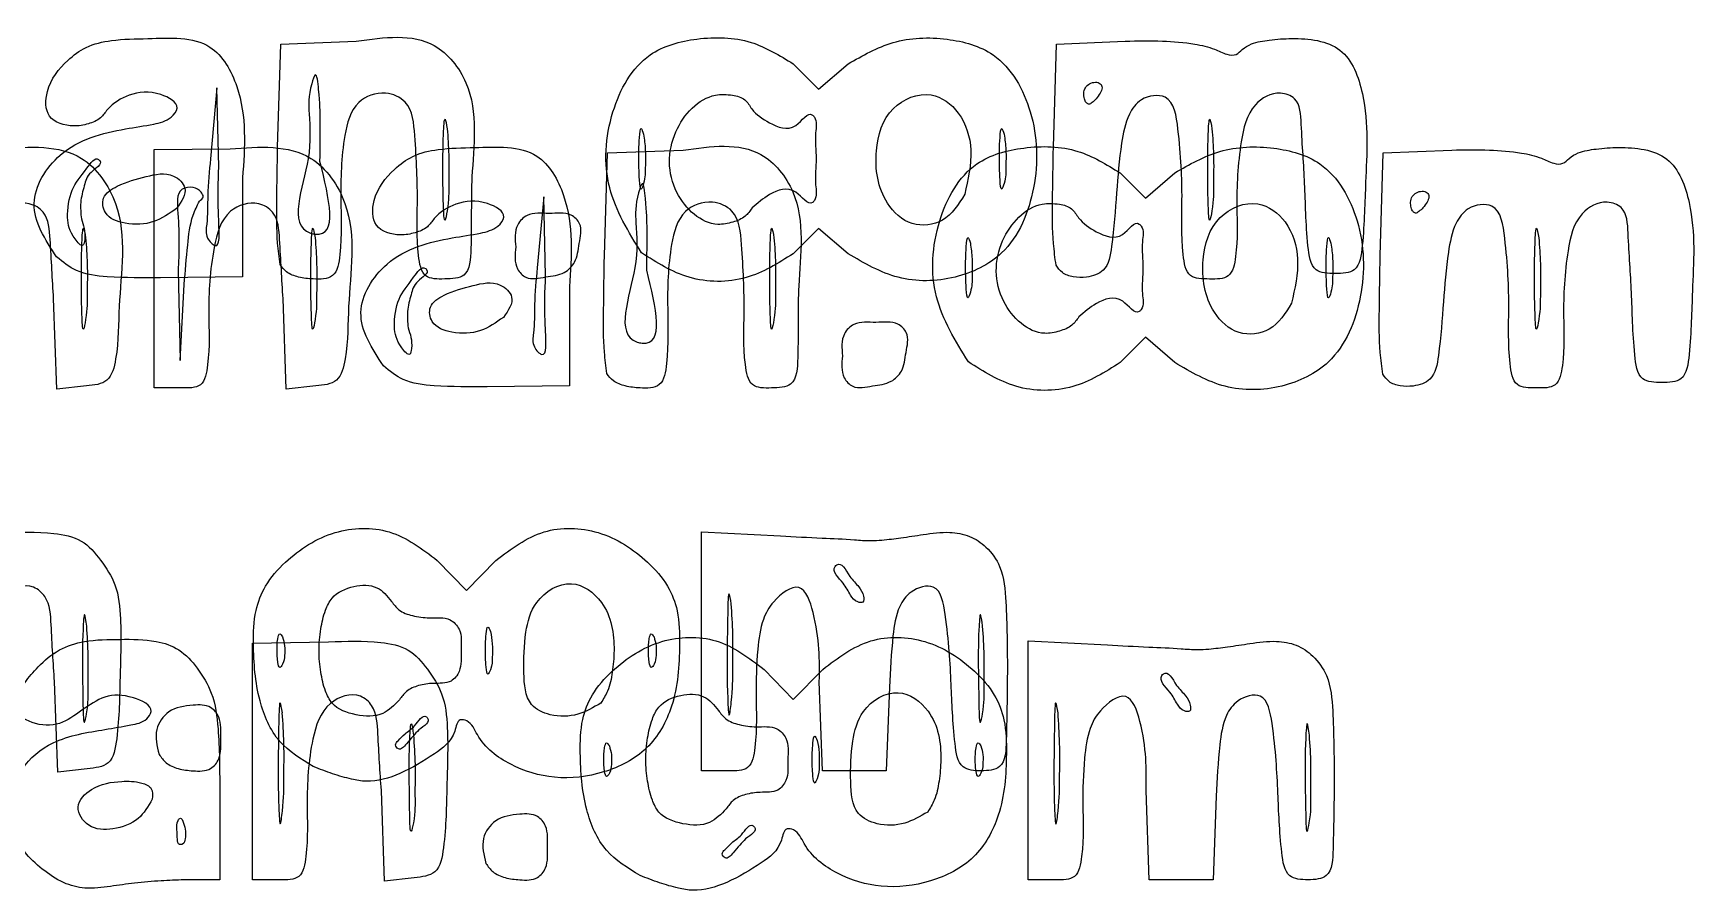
# Model space of a CAD drawing. Extents: x 0.12 to 3.45, y 0.56 to 2.39.
# Drawn here: x 2.884 to 3.392, y 1.132 to 1.394 of the extents above; entities that cross this region are included whole.
import ezdxf

# ---------------------------------------------------------------- set-up
doc = ezdxf.new("R2010")
doc.units = 0
doc.layers.get('0').update_dxf_attribs({"linetype": 'CONTINUOUS'})

msp = doc.modelspace()

# ---------------------------------------------------------------- linework, layer by layer
at = {"color": 7}
for p, q in [((2.958915, 1.358993), (2.959881, 1.39041)), ((2.959881, 1.39041), (2.982921, 1.391271)), ((3.195583, 1.358993), (3.196548, 1.39041)), ((3.196548, 1.39041), (3.217485, 1.391305)), ((3.11624, 1.384354), (3.123963, 1.376631)), ((3.123963, 1.376631), (3.132941, 1.384354)), ((2.940397, 1.377077), (2.938441, 1.35541)), ((2.940973, 1.35291), (2.940397, 1.377077)), ((3.209881, 1.37541), (3.209881, 1.37541)), ((3.010643, 1.364577), (3.010643, 1.364577)), ((3.243976, 1.364577), (3.243976, 1.364577)), ((3.070567, 1.36291), (3.070567, 1.36291)), ((3.180567, 1.36291), (3.180567, 1.36291)), ((2.921249, 1.358238), (2.94443, 1.358454)), ((2.921249, 1.321873), (2.921249, 1.358238)), ((2.971832, 1.354627), (2.971832, 1.354626)), ((3.058617, 1.325759), (3.059582, 1.357176)), ((3.059582, 1.357176), (3.082623, 1.358037)), ((3.295284, 1.325759), (3.29625, 1.357176)), ((3.29625, 1.357176), (3.317187, 1.358072)), ((2.940973, 1.35291), (2.940973, 1.35291)), ((2.948215, 1.349624), (2.948215, 1.319363)), ((3.215942, 1.35112), (3.223665, 1.343397)), ((3.223665, 1.343397), (3.232643, 1.35112)), ((3.168536, 1.344577), (3.168536, 1.344577)), ((2.928093, 1.340264), (2.928093, 1.340264)), ((2.935032, 1.342453), (2.935031, 1.342453)), ((3.040099, 1.343843), (3.038142, 1.322176)), ((3.040674, 1.319676), (3.040099, 1.343843)), ((3.103676, 1.34041), (3.103676, 1.34041)), ((3.309583, 1.342176), (3.309583, 1.342176)), ((2.899027, 1.337096), (2.899027, 1.337096)), ((3.123963, 1.334189), (3.11624, 1.326466)), ((3.132941, 1.326466), (3.123963, 1.334189)), ((2.900344, 1.331343), (2.900344, 1.331343)), ((2.970344, 1.331343), (2.970344, 1.331343)), ((3.110344, 1.331343), (3.110344, 1.331343)), ((3.170268, 1.329676), (3.170268, 1.329676)), ((3.280268, 1.329676), (3.280268, 1.329676)), ((3.343678, 1.331343), (3.343678, 1.331343)), ((2.891496, 1.325462), (2.891496, 1.325462)), ((3.031548, 1.328522), (3.031548, 1.328522)), ((3.069951, 1.326704), (3.069951, 1.326704)), ((2.92125, 1.321873), (2.921249, 1.321873)), ((2.92125, 1.285509), (2.92125, 1.321873)), ((2.948215, 1.319363), (2.923162, 1.319105)), ((2.928569, 1.321238), (2.929222, 1.293843)), ((2.959643, 1.32316), (2.959644, 1.32316)), ((3.040674, 1.319676), (3.040674, 1.319676)), ((3.071533, 1.321393), (3.071533, 1.321392)), ((3.1964, 1.322922), (3.1964, 1.322926)), ((2.929222, 1.293843), (2.930405, 1.317084)), ((3.047916, 1.31639), (3.047916, 1.286129)), ((2.891526, 1.285093), (2.890555, 1.312764)), ((2.961526, 1.285093), (2.960555, 1.312764)), ((3.268237, 1.311343), (3.268237, 1.311343)), ((2.998728, 1.303862), (2.998728, 1.303862)), ((3.027795, 1.30703), (3.027795, 1.30703)), ((3.203377, 1.307176), (3.203377, 1.307176)), ((3.223665, 1.300955), (3.215942, 1.293232)), ((3.232643, 1.293232), (3.223665, 1.300955)), ((3.131249, 1.295288), (3.131249, 1.295288)), ((3.169652, 1.29347), (3.169652, 1.29347)), ((2.991197, 1.292228), (2.991197, 1.292228)), ((3.059345, 1.289926), (3.059345, 1.289926)), ((3.296102, 1.289688), (3.296102, 1.289692)), ((2.900554, 1.286134), (2.891526, 1.285093)), ((2.929583, 1.285509), (2.92125, 1.285509)), ((2.970554, 1.286134), (2.961526, 1.285093)), ((3.047916, 1.286129), (3.022864, 1.285872)), ((3.088214, 1.205187), (3.088214, 1.241627)), ((3.088214, 1.241627), (3.112381, 1.240388)), ((3.007638, 1.232914), (3.016549, 1.223747)), ((3.016549, 1.223747), (3.025503, 1.232914)), ((3.13346, 1.227992), (3.13346, 1.227992)), ((3.097302, 1.21968), (3.097317, 1.21968)), ((2.90066, 1.212825), (2.900659, 1.212825)), ((3.174004, 1.212825), (3.173993, 1.212825)), ((2.951249, 1.207639), (2.974476, 1.208071)), ((2.951249, 1.171576), (2.951249, 1.207639)), ((2.960423, 1.209581), (2.960423, 1.209581)), ((3.023846, 1.211247), (3.023846, 1.211247)), ((3.073756, 1.209581), (3.073756, 1.209581)), ((3.187916, 1.171953), (3.187916, 1.208394)), ((3.187916, 1.208394), (3.212083, 1.207154)), ((3.088214, 1.168746), (3.088214, 1.205187)), ((3.088214, 1.205187), (3.088214, 1.205187)), ((3.10734, 1.19968), (3.11625, 1.190513)), ((3.11625, 1.190513), (3.125204, 1.19968)), ((2.891824, 1.168331), (2.890853, 1.196002)), ((3.125151, 1.168746), (3.124182, 1.195978)), ((3.145574, 1.194229), (3.144601, 1.168746)), ((3.233162, 1.194758), (3.233162, 1.194758)), ((2.996087, 1.190414), (2.996087, 1.190414)), ((3.057549, 1.189414), (3.057549, 1.189414)), ((2.960348, 1.186446), (2.960352, 1.186446)), ((3.197004, 1.186446), (3.197018, 1.186446)), ((3.000361, 1.179591), (3.000361, 1.179591)), ((3.001974, 1.181247), (3.001974, 1.181247)), ((3.123548, 1.178013), (3.123548, 1.178013)), ((3.273706, 1.179591), (3.273694, 1.179591)), ((2.922753, 1.173746), (2.922753, 1.173746)), ((3.060124, 1.176347), (3.060124, 1.176347)), ((3.173458, 1.176347), (3.173458, 1.176347)), ((3.187915, 1.135512), (3.187915, 1.171953)), ((3.187915, 1.171953), (3.187916, 1.171953)), ((2.900853, 1.169372), (2.891824, 1.168331)), ((2.95125, 1.171576), (2.951249, 1.171576)), ((2.95125, 1.135513), (2.95125, 1.171576)), ((2.969801, 1.170068), (2.969801, 1.170067)), ((3.096547, 1.168746), (3.088214, 1.168746)), ((3.134876, 1.168746), (3.125151, 1.168746)), ((3.144601, 1.168746), (3.134876, 1.168746)), ((2.94125, 1.163396), (2.94125, 1.135513)), ((2.991526, 1.135097), (2.990555, 1.162768)), ((3.224852, 1.135512), (3.223883, 1.162744)), ((2.920661, 1.160056), (2.920661, 1.160056)), ((3.095789, 1.15718), (3.095789, 1.15718)), ((3.245276, 1.160995), (3.244302, 1.135512)), ((2.930194, 1.152805), (2.930194, 1.152805)), ((3.15725, 1.15618), (3.15725, 1.15618)), ((3.101675, 1.148013), (3.101675, 1.148013)), ((2.887082, 1.13879), (2.887082, 1.138788)), ((3.022455, 1.140512), (3.022455, 1.140512)), ((3.069503, 1.136834), (3.069503, 1.136833)), ((2.94125, 1.135513), (2.930417, 1.135479)), ((2.959583, 1.135513), (2.95125, 1.135513)), ((3.000554, 1.136138), (2.991526, 1.135097)), ((3.196249, 1.135512), (3.187915, 1.135512)), ((3.234577, 1.135512), (3.224852, 1.135512)), ((3.244302, 1.135512), (3.234577, 1.135512))]:
    msp.add_line(p, q, dxfattribs=at)
for points, knots in [([(2.891496, 1.325462), (2.887996, 1.330782), (2.881165, 1.341163), (2.89258, 1.35991), (2.90835, 1.364017), (2.920149, 1.365691), (2.925885, 1.367081), (2.929744, 1.371948), (2.921648, 1.376383), (2.914112, 1.375626), (2.907719, 1.371854), (2.904953, 1.367406), (2.901002, 1.365917), (2.895708, 1.364908), (2.887873, 1.367271), (2.888112, 1.377803), (2.893516, 1.384652), (2.900581, 1.390005), (2.909297, 1.391944), (2.921692, 1.391977), (2.938676, 1.393167), (2.949915, 1.373154), (2.948889, 1.358954), (2.948215, 1.349624)], [0, 0, 0, 0, 0.017653, 0.034451, 0.055908, 0.064646, 0.070352, 0.073603, 0.080052, 0.089718, 0.097622, 0.100916, 0.105048, 0.109613, 0.117527, 0.125029, 0.136374, 0.143228, 0.151213, 0.162409, 0.181492, 0.196042, 0.223916, 0.223916, 0.223916, 0.223916]), ([(2.982921, 1.391271), (2.991452, 1.392479), (3.005337, 1.394445), (3.021047, 1.374935), (3.017497, 1.35134), (3.018239, 1.333816), (3.017519, 1.318979), (3.009933, 1.318714), (3.003012, 1.318664), (3.001125, 1.329694), (3.001853, 1.343208), (3.001114, 1.358579), (2.999969, 1.372599), (2.991186, 1.376531), (2.981827, 1.37312), (2.978312, 1.359457), (2.978053, 1.343704), (2.978541, 1.330295), (2.976923, 1.318691), (2.970066, 1.318613), (2.965508, 1.319135), (2.961689, 1.320477), (2.960259, 1.322353), (2.959643, 1.32316)], [0, 0, 0, 0, 0.023795, 0.038726, 0.067456, 0.089314, 0.097708, 0.103671, 0.109513, 0.116032, 0.13196, 0.152634, 0.163257, 0.169814, 0.178502, 0.189391, 0.208881, 0.225777, 0.232576, 0.238522, 0.243045, 0.247016, 0.250014, 0.250014, 0.250014, 0.250014]), ([(3.069951, 1.326704), (3.065988, 1.333115), (3.057876, 1.346241), (3.059302, 1.369221), (3.069612, 1.388007), (3.087287, 1.39276), (3.103117, 1.392407), (3.112063, 1.386917), (3.11624, 1.384354)], [0, 0, 0, 0, 0.022112, 0.045273, 0.065997, 0.081107, 0.097626, 0.112091, 0.112091, 0.112091, 0.112091]), ([(3.132941, 1.384354), (3.137398, 1.386897), (3.146703, 1.392207), (3.162628, 1.392734), (3.180182, 1.387956), (3.190616, 1.369057), (3.191229, 1.346912), (3.182959, 1.326377), (3.165421, 1.31804), (3.14791, 1.317694), (3.137894, 1.323563), (3.132941, 1.326466)], [0, 0, 0, 0, 0.015181, 0.031698, 0.04656, 0.067284, 0.090445, 0.112557, 0.128579, 0.145893, 0.162834, 0.162834, 0.162834, 0.162834]), ([(3.217485, 1.391305), (3.221295, 1.391362), (3.228392, 1.391468), (3.237527, 1.390769), (3.244217, 1.389284), (3.247989, 1.387199), (3.251403, 1.386795), (3.253361, 1.389086), (3.256653, 1.390919), (3.261942, 1.391758), (3.270899, 1.392404), (3.284844, 1.390879), (3.29224, 1.370973), (3.290724, 1.350404), (3.290487, 1.333736), (3.28889, 1.320626), (3.28155, 1.320312), (3.274242, 1.320612), (3.272586, 1.333535), (3.272478, 1.347515), (3.271314, 1.361965), (3.270932, 1.373722), (3.263468, 1.376401), (3.255118, 1.37172), (3.252035, 1.35783), (3.251212, 1.342015), (3.25202, 1.329118), (3.249957, 1.318598), (3.2432, 1.318786), (3.236234, 1.318681), (3.234487, 1.330248), (3.235102, 1.344503), (3.234393, 1.359497), (3.232114, 1.375754), (3.222196, 1.374381), (3.217805, 1.368137), (3.215905, 1.358165), (3.214806, 1.344481), (3.213959, 1.332018), (3.212217, 1.321117), (3.20613, 1.319111), (3.201833, 1.319222), (3.198262, 1.320302), (3.196979, 1.322107), (3.1964, 1.322922)], [0, 0, 0, 0, 0.011418, 0.021266, 0.027544, 0.031603, 0.034412, 0.036781, 0.040074, 0.045639, 0.052516, 0.067631, 0.082556, 0.109557, 0.128919, 0.136683, 0.142622, 0.148555, 0.156233, 0.175325, 0.193409, 0.201463, 0.206047, 0.214471, 0.226544, 0.24655, 0.261616, 0.267869, 0.273688, 0.27955, 0.286329, 0.303062, 0.324646, 0.335131, 0.342358, 0.348114, 0.357263, 0.372426, 0.38893, 0.396553, 0.402059, 0.406109, 0.409675, 0.412605, 0.412605, 0.412605, 0.412605]), ([(2.971832, 1.354626), (2.971893, 1.359043), (2.971999, 1.366819), (2.971797, 1.373284), (2.970763, 1.382891), (2.968239, 1.375297), (2.968502, 1.367937), (2.969703, 1.353593), (2.961505, 1.33428), (2.977662, 1.330841), (2.97465, 1.34313), (2.971832, 1.354627)], [0, 0, 0, 0, 0.012472, 0.021956, 0.026487, 0.029404, 0.038626, 0.05232, 0.074983, 0.076518, 0.098757, 0.098757, 0.098757, 0.098757]), ([(3.103676, 1.34041), (3.105329, 1.341848), (3.108962, 1.345009), (3.116655, 1.34777), (3.120874, 1.340611), (3.123658, 1.343748), (3.122578, 1.348679), (3.123611, 1.35541), (3.122579, 1.362141), (3.123658, 1.367071), (3.120866, 1.370219), (3.116605, 1.362942), (3.109023, 1.366087), (3.104022, 1.369432), (3.101654, 1.373895), (3.097278, 1.37502), (3.088629, 1.375304), (3.077767, 1.363547), (3.077766, 1.345358), (3.089448, 1.334315), (3.097672, 1.33592), (3.101555, 1.337433), (3.103025, 1.339497), (3.103676, 1.34041)], [0, 0, 0, 0, 0.006713, 0.014757, 0.020718, 0.021542, 0.026348, 0.034288, 0.042228, 0.047035, 0.047859, 0.053855, 0.061927, 0.068769, 0.072247, 0.07624, 0.081444, 0.097903, 0.116396, 0.132224, 0.13683, 0.140989, 0.14429, 0.14429, 0.14429, 0.14429]), ([(3.168536, 1.344577), (3.169574, 1.349049), (3.171522, 1.357442), (3.168055, 1.369433), (3.15793, 1.377099), (3.144646, 1.371539), (3.14038, 1.357038), (3.142495, 1.343159), (3.151815, 1.334279), (3.163041, 1.335682), (3.166636, 1.341501), (3.168536, 1.344577)], [0, 0, 0, 0, 0.013611, 0.025542, 0.035497, 0.047746, 0.061602, 0.077956, 0.087724, 0.096989, 0.107379, 0.107379, 0.107379, 0.107379]), ([(3.209881, 1.37541), (3.21017, 1.375953), (3.210674, 1.376899), (3.210001, 1.378548), (3.208286, 1.378872), (3.206599, 1.378437), (3.205214, 1.377177), (3.204759, 1.375423), (3.205021, 1.373849), (3.2054, 1.3726), (3.206427, 1.37185), (3.207609, 1.37267), (3.208754, 1.373759), (3.209484, 1.374828), (3.209881, 1.37541)], [0, 0, 0, 0, 0.001768, 0.003077, 0.004641, 0.006477, 0.008221, 0.009968, 0.011659, 0.012968, 0.013838, 0.014959, 0.016703, 0.01879, 0.01879, 0.01879, 0.01879]), ([(3.010643, 1.364577), (3.010402, 1.365932), (3.009791, 1.369367), (3.009312, 1.358924), (3.009342, 1.352055), (3.009339, 1.345291), (3.009758, 1.334713), (3.011192, 1.342207), (3.011057, 1.347511), (3.011275, 1.356342), (3.010846, 1.361937), (3.010643, 1.364577)], [0, 0, 0, 0, 0.002945, 0.00746, 0.018341, 0.029222, 0.033738, 0.036683, 0.044706, 0.053688, 0.061711, 0.061711, 0.061711, 0.061711]), ([(3.070567, 1.36291), (3.070301, 1.363735), (3.069645, 1.365771), (3.069088, 1.359613), (3.069137, 1.355398), (3.069115, 1.351239), (3.06961, 1.345009), (3.071133, 1.34938), (3.071042, 1.35269), (3.071261, 1.357976), (3.07079, 1.361326), (3.070567, 1.36291)], [0, 0, 0, 0, 0.00187, 0.004614, 0.011144, 0.017675, 0.020419, 0.022289, 0.027123, 0.032512, 0.037347, 0.037347, 0.037347, 0.037347]), ([(3.180567, 1.36291), (3.180301, 1.363735), (3.179645, 1.365771), (3.179088, 1.359613), (3.179137, 1.355398), (3.179115, 1.351239), (3.17961, 1.345009), (3.181133, 1.34938), (3.181042, 1.35269), (3.181261, 1.357976), (3.18079, 1.361326), (3.180567, 1.36291)], [0, 0, 0, 0, 0.00187, 0.004614, 0.011144, 0.017675, 0.020419, 0.022289, 0.027123, 0.032512, 0.037347, 0.037347, 0.037347, 0.037347]), ([(3.243976, 1.364577), (3.243735, 1.365932), (3.243124, 1.369367), (3.242646, 1.358924), (3.242676, 1.352055), (3.242672, 1.345291), (3.243091, 1.334713), (3.244525, 1.342207), (3.244391, 1.347511), (3.244608, 1.356342), (3.244179, 1.361937), (3.243976, 1.364577)], [0, 0, 0, 0, 0.002945, 0.00746, 0.018341, 0.029222, 0.033738, 0.036683, 0.044706, 0.053688, 0.061711, 0.061711, 0.061711, 0.061711]), ([(2.87443, 1.358454), (2.883355, 1.359105), (2.898494, 1.360208), (2.914136, 1.337697), (2.910073, 1.315047), (2.910517, 1.297864), (2.907871, 1.28684), (2.902933, 1.286364), (2.900554, 1.286134)], [0, 0, 0, 0, 0.024801, 0.04207, 0.073394, 0.089519, 0.096522, 0.10303, 0.10303, 0.10303, 0.10303]), ([(2.94443, 1.358454), (2.953355, 1.359105), (2.968494, 1.360208), (2.984136, 1.337697), (2.980073, 1.315047), (2.980517, 1.297864), (2.977871, 1.28684), (2.972933, 1.286364), (2.970554, 1.286134)], [0, 0, 0, 0, 0.024801, 0.04207, 0.073394, 0.089519, 0.096522, 0.10303, 0.10303, 0.10303, 0.10303]), ([(2.991197, 1.292228), (2.987697, 1.297548), (2.980867, 1.307929), (2.992281, 1.326676), (3.008051, 1.330783), (3.019851, 1.332458), (3.025587, 1.333847), (3.029445, 1.338714), (3.02135, 1.343149), (3.013813, 1.342392), (3.00742, 1.33862), (3.004655, 1.334172), (3.000703, 1.332683), (2.995409, 1.331674), (2.987574, 1.334037), (2.987813, 1.344569), (2.993217, 1.351418), (3.000282, 1.356771), (3.008998, 1.35871), (3.021394, 1.358744), (3.038377, 1.359933), (3.049616, 1.33992), (3.04859, 1.32572), (3.047916, 1.31639)], [0, 0, 0, 0, 0.017653, 0.034451, 0.055908, 0.064646, 0.070352, 0.073603, 0.080052, 0.089718, 0.097622, 0.100916, 0.105048, 0.109613, 0.117527, 0.125029, 0.136374, 0.143228, 0.151213, 0.162409, 0.181492, 0.196042, 0.223916, 0.223916, 0.223916, 0.223916]), ([(3.082623, 1.358037), (3.091154, 1.359245), (3.105038, 1.361212), (3.120748, 1.341701), (3.117199, 1.318106), (3.11794, 1.300582), (3.11722, 1.285745), (3.109634, 1.28548), (3.102713, 1.28543), (3.100826, 1.29646), (3.101554, 1.309974), (3.100816, 1.325345), (3.09967, 1.339365), (3.090887, 1.343297), (3.081528, 1.339886), (3.078014, 1.326223), (3.077754, 1.31047), (3.078243, 1.297061), (3.076624, 1.285457), (3.069767, 1.285379), (3.065209, 1.285901), (3.06139, 1.287243), (3.05996, 1.289119), (3.059345, 1.289926)], [0, 0, 0, 0, 0.023795, 0.038726, 0.067456, 0.089314, 0.097708, 0.103671, 0.109513, 0.116032, 0.13196, 0.152634, 0.163257, 0.169814, 0.178502, 0.189391, 0.208881, 0.225777, 0.232576, 0.238522, 0.243045, 0.247016, 0.250014, 0.250014, 0.250014, 0.250014]), ([(3.169652, 1.29347), (3.16569, 1.299881), (3.157577, 1.313007), (3.159004, 1.335987), (3.169313, 1.354773), (3.186989, 1.359527), (3.202818, 1.359173), (3.211765, 1.353683), (3.215942, 1.35112)], [0, 0, 0, 0, 0.022112, 0.045273, 0.065997, 0.081107, 0.097626, 0.112091, 0.112091, 0.112091, 0.112091]), ([(2.899027, 1.337096), (2.898866, 1.338764), (2.898538, 1.342166), (2.899887, 1.347079), (2.901018, 1.351308), (2.905753, 1.353831), (2.903259, 1.356245), (2.899553, 1.350586), (2.895649, 1.346476), (2.894396, 1.337556), (2.895528, 1.332576), (2.899586, 1.327936), (2.900496, 1.332795), (2.899671, 1.335211), (2.899027, 1.337096)], [0, 0, 0, 0, 0.005007, 0.010207, 0.014779, 0.019252, 0.01975, 0.024241, 0.032238, 0.040765, 0.047631, 0.050718, 0.052527, 0.058944, 0.058944, 0.058944, 0.058944]), ([(2.938441, 1.35541), (2.938071, 1.351659), (2.937417, 1.345022), (2.937644, 1.336959), (2.93667, 1.331557), (2.941508, 1.32675), (2.940501, 1.342138), (2.940778, 1.348466), (2.940973, 1.35291)], [0, 0, 0, 0, 0.011287, 0.019976, 0.024212, 0.027466, 0.034632, 0.051525, 0.051525, 0.051525, 0.051525]), ([(2.959644, 1.32316), (2.959371, 1.325334), (2.958563, 1.33177), (2.95865, 1.343757), (2.95882, 1.35352), (2.958915, 1.358993)], [0, 0, 0, 0, 0.00657, 0.019446, 0.035878, 0.035878, 0.035878, 0.035878]), ([(3.1964, 1.322926), (3.196111, 1.325139), (3.19526, 1.33164), (3.195324, 1.343708), (3.19549, 1.353509), (3.195583, 1.358993)], [0, 0, 0, 0, 0.006692, 0.019653, 0.036116, 0.036116, 0.036116, 0.036116]), ([(3.232643, 1.35112), (3.237099, 1.353663), (3.246405, 1.358973), (3.26233, 1.359501), (3.279883, 1.354722), (3.290317, 1.335823), (3.290931, 1.313678), (3.282661, 1.293143), (3.265122, 1.284806), (3.247611, 1.28446), (3.237596, 1.29033), (3.232643, 1.293232)], [0, 0, 0, 0, 0.015181, 0.031698, 0.04656, 0.067284, 0.090445, 0.112557, 0.128579, 0.145893, 0.162834, 0.162834, 0.162834, 0.162834]), ([(3.317187, 1.358072), (3.320997, 1.358128), (3.328093, 1.358234), (3.337229, 1.357535), (3.343918, 1.35605), (3.34769, 1.353965), (3.351105, 1.353561), (3.353062, 1.355852), (3.356354, 1.357685), (3.361643, 1.358525), (3.370601, 1.35917), (3.384545, 1.357645), (3.391942, 1.337739), (3.390426, 1.317171), (3.390189, 1.300502), (3.388592, 1.287392), (3.381252, 1.287079), (3.373943, 1.287378), (3.372287, 1.300301), (3.372179, 1.314281), (3.371015, 1.328731), (3.370633, 1.340488), (3.36317, 1.343167), (3.35482, 1.338486), (3.351737, 1.324596), (3.350913, 1.308781), (3.351722, 1.295884), (3.349659, 1.285364), (3.342901, 1.285552), (3.335936, 1.285447), (3.334189, 1.297015), (3.334804, 1.311269), (3.334095, 1.326263), (3.331816, 1.34252), (3.321898, 1.341147), (3.317507, 1.334903), (3.315607, 1.324932), (3.314508, 1.311247), (3.31366, 1.298784), (3.311919, 1.287883), (3.305832, 1.285877), (3.301535, 1.285988), (3.297964, 1.287068), (3.296681, 1.288873), (3.296102, 1.289688)], [0, 0, 0, 0, 0.011418, 0.021266, 0.027544, 0.031603, 0.034412, 0.036781, 0.040074, 0.045639, 0.052516, 0.067631, 0.082556, 0.109557, 0.128919, 0.136683, 0.142622, 0.148555, 0.156233, 0.175325, 0.193409, 0.201463, 0.206047, 0.214471, 0.226544, 0.24655, 0.261616, 0.267869, 0.273688, 0.27955, 0.286329, 0.303062, 0.324646, 0.335131, 0.342358, 0.348114, 0.357263, 0.372426, 0.38893, 0.396553, 0.402059, 0.406109, 0.409675, 0.412605, 0.412605, 0.412605, 0.412605]), ([(2.928093, 1.340264), (2.929602, 1.34238), (2.932241, 1.34608), (2.926281, 1.351747), (2.91828, 1.349913), (2.911267, 1.348007), (2.905016, 1.344206), (2.906014, 1.337592), (2.913093, 1.33512), (2.921144, 1.335428), (2.925836, 1.338693), (2.928093, 1.340264)], [0, 0, 0, 0, 0.006714, 0.011744, 0.020052, 0.0294, 0.034931, 0.039297, 0.04615, 0.054857, 0.062931, 0.062931, 0.062931, 0.062931]), ([(2.935031, 1.342453), (2.935577, 1.342877), (2.936602, 1.343673), (2.935372, 1.345773), (2.933109, 1.346957), (2.92777, 1.346308), (2.929106, 1.334198), (2.92879, 1.326584), (2.928569, 1.321238)], [0, 0, 0, 0, 0.001795, 0.003374, 0.006077, 0.009478, 0.016919, 0.034458, 0.034458, 0.034458, 0.034458]), ([(3.071533, 1.321392), (3.071594, 1.325809), (3.071701, 1.333585), (3.071498, 1.34005), (3.070464, 1.349657), (3.06794, 1.342063), (3.068203, 1.334703), (3.069404, 1.320359), (3.061206, 1.301046), (3.077363, 1.297607), (3.074351, 1.309896), (3.071533, 1.321393)], [0, 0, 0, 0, 0.012472, 0.021956, 0.026487, 0.029404, 0.038626, 0.05232, 0.074983, 0.076518, 0.098757, 0.098757, 0.098757, 0.098757]), ([(3.309583, 1.342176), (3.309872, 1.342719), (3.310375, 1.343665), (3.309703, 1.345314), (3.307988, 1.345638), (3.306301, 1.345203), (3.304916, 1.343943), (3.304461, 1.342189), (3.304722, 1.340616), (3.305101, 1.339366), (3.306129, 1.338616), (3.30731, 1.339437), (3.308455, 1.340525), (3.309185, 1.341594), (3.309583, 1.342176)], [0, 0, 0, 0, 0.001768, 0.003077, 0.004641, 0.006477, 0.008221, 0.009968, 0.011659, 0.012968, 0.013838, 0.014959, 0.016703, 0.01879, 0.01879, 0.01879, 0.01879]), ([(2.890555, 1.312764), (2.890219, 1.318613), (2.889725, 1.327227), (2.889039, 1.338741), (2.882028, 1.342948), (2.8723, 1.339854), (2.868467, 1.325432), (2.867581, 1.309482), (2.868358, 1.296288), (2.866412, 1.285408), (2.861784, 1.285477), (2.859583, 1.285509)], [0, 0, 0, 0, 0.018079, 0.026626, 0.031594, 0.04045, 0.052583, 0.072782, 0.088443, 0.094879, 0.100713, 0.100713, 0.100713, 0.100713]), ([(2.960555, 1.312764), (2.960219, 1.318613), (2.959725, 1.327227), (2.959039, 1.338741), (2.952028, 1.342948), (2.9423, 1.339854), (2.938467, 1.325432), (2.937581, 1.309482), (2.938358, 1.296288), (2.936412, 1.285408), (2.931784, 1.285477), (2.929583, 1.285509)], [0, 0, 0, 0, 0.018079, 0.026626, 0.031594, 0.04045, 0.052583, 0.072782, 0.088443, 0.094879, 0.100713, 0.100713, 0.100713, 0.100713]), ([(2.930405, 1.317084), (2.930743, 1.32107), (2.93134, 1.328121), (2.932279, 1.33687), (2.934341, 1.341053), (2.935032, 1.342453)], [0, 0, 0, 0, 0.012046, 0.02131, 0.025971, 0.025971, 0.025971, 0.025971]), ([(3.031548, 1.328522), (3.031341, 1.330883), (3.03101, 1.334668), (3.0356, 1.339342), (3.041757, 1.33834), (3.047707, 1.339412), (3.052173, 1.33512), (3.050755, 1.329577), (3.050325, 1.324128), (3.046162, 1.319967), (3.04072, 1.319536), (3.035153, 1.318118), (3.030932, 1.322581), (3.031306, 1.326188), (3.031548, 1.328522)], [0, 0, 0, 0, 0.006759, 0.010833, 0.017592, 0.024284, 0.027937, 0.033975, 0.039815, 0.044252, 0.050093, 0.056131, 0.059783, 0.066477, 0.066477, 0.066477, 0.066477]), ([(3.203377, 1.307176), (3.20503, 1.308614), (3.208664, 1.311775), (3.216357, 1.314536), (3.220576, 1.307377), (3.22336, 1.310514), (3.22228, 1.315445), (3.223312, 1.322176), (3.22228, 1.328908), (3.22336, 1.333837), (3.220568, 1.336985), (3.216306, 1.329708), (3.208724, 1.332853), (3.203724, 1.336198), (3.201356, 1.340661), (3.19698, 1.341787), (3.18833, 1.34207), (3.177468, 1.330313), (3.177467, 1.312124), (3.189149, 1.301081), (3.197373, 1.302686), (3.201256, 1.304199), (3.202726, 1.306263), (3.203377, 1.307176)], [0, 0, 0, 0, 0.006713, 0.014757, 0.020718, 0.021542, 0.026348, 0.034288, 0.042228, 0.047035, 0.047859, 0.053855, 0.061927, 0.068769, 0.072247, 0.07624, 0.081444, 0.097903, 0.116396, 0.132224, 0.13683, 0.140989, 0.14429, 0.14429, 0.14429, 0.14429]), ([(3.268237, 1.311343), (3.269275, 1.315815), (3.271223, 1.324208), (3.267757, 1.336199), (3.257631, 1.343865), (3.244347, 1.338305), (3.240081, 1.323804), (3.242197, 1.309925), (3.251517, 1.301045), (3.262742, 1.302448), (3.266337, 1.308267), (3.268237, 1.311343)], [0, 0, 0, 0, 0.013611, 0.025542, 0.035497, 0.047746, 0.061602, 0.077956, 0.087724, 0.096989, 0.107379, 0.107379, 0.107379, 0.107379]), ([(2.900344, 1.331343), (2.900103, 1.332698), (2.899492, 1.336133), (2.899014, 1.32569), (2.899044, 1.318821), (2.89904, 1.312057), (2.89946, 1.301479), (2.900893, 1.308973), (2.900759, 1.314277), (2.900976, 1.323109), (2.900547, 1.328703), (2.900344, 1.331343)], [0, 0, 0, 0, 0.002945, 0.00746, 0.018341, 0.029222, 0.033738, 0.036683, 0.044706, 0.053688, 0.061711, 0.061711, 0.061711, 0.061711]), ([(2.970344, 1.331343), (2.970103, 1.332698), (2.969492, 1.336133), (2.969014, 1.32569), (2.969044, 1.318821), (2.96904, 1.312057), (2.969459, 1.301479), (2.970893, 1.308973), (2.970759, 1.314277), (2.970976, 1.323109), (2.970547, 1.328703), (2.970344, 1.331343)], [0, 0, 0, 0, 0.002945, 0.00746, 0.018341, 0.029222, 0.033738, 0.036683, 0.044706, 0.053688, 0.061711, 0.061711, 0.061711, 0.061711]), ([(3.110344, 1.331343), (3.110103, 1.332698), (3.109492, 1.336133), (3.109014, 1.32569), (3.109044, 1.318821), (3.10904, 1.312057), (3.109459, 1.301479), (3.110893, 1.308973), (3.110759, 1.314277), (3.110976, 1.323109), (3.110547, 1.328703), (3.110344, 1.331343)], [0, 0, 0, 0, 0.002945, 0.00746, 0.018341, 0.029222, 0.033738, 0.036683, 0.044706, 0.053688, 0.061711, 0.061711, 0.061711, 0.061711]), ([(3.343678, 1.331343), (3.343437, 1.332698), (3.342826, 1.336133), (3.342347, 1.32569), (3.342377, 1.318821), (3.342373, 1.312057), (3.342793, 1.301479), (3.344227, 1.308973), (3.344092, 1.314277), (3.34431, 1.323109), (3.34388, 1.328703), (3.343678, 1.331343)], [0, 0, 0, 0, 0.002945, 0.00746, 0.018341, 0.029222, 0.033738, 0.036683, 0.044706, 0.053688, 0.061711, 0.061711, 0.061711, 0.061711]), ([(3.170268, 1.329676), (3.170003, 1.330501), (3.169347, 1.332537), (3.16879, 1.326379), (3.168839, 1.322164), (3.168817, 1.318005), (3.169312, 1.311775), (3.170834, 1.316146), (3.170744, 1.319457), (3.170962, 1.324742), (3.170491, 1.328092), (3.170268, 1.329676)], [0, 0, 0, 0, 0.00187, 0.004614, 0.011144, 0.017675, 0.020419, 0.022289, 0.027123, 0.032512, 0.037347, 0.037347, 0.037347, 0.037347]), ([(3.280268, 1.329676), (3.280003, 1.330501), (3.279347, 1.332537), (3.27879, 1.326379), (3.278839, 1.322164), (3.278817, 1.318005), (3.279312, 1.311775), (3.280834, 1.316146), (3.280744, 1.319457), (3.280962, 1.324742), (3.280491, 1.328092), (3.280268, 1.329676)], [0, 0, 0, 0, 0.00187, 0.004614, 0.011144, 0.017675, 0.020419, 0.022289, 0.027123, 0.032512, 0.037347, 0.037347, 0.037347, 0.037347]), ([(2.923162, 1.319105), (2.917801, 1.319089), (2.909265, 1.319062), (2.897879, 1.320281), (2.893422, 1.323898), (2.891496, 1.325462)], [0, 0, 0, 0, 0.016221, 0.025825, 0.033137, 0.033137, 0.033137, 0.033137]), ([(3.059345, 1.289926), (3.059072, 1.2921), (3.058264, 1.298536), (3.058352, 1.310523), (3.058521, 1.320286), (3.058617, 1.325759)], [0, 0, 0, 0, 0.00657, 0.019446, 0.035878, 0.035878, 0.035878, 0.035878]), ([(3.11624, 1.326466), (3.111624, 1.323565), (3.10204, 1.317543), (3.084171, 1.317665), (3.074587, 1.323757), (3.069951, 1.326704)], [0, 0, 0, 0, 0.016154, 0.033534, 0.049823, 0.049823, 0.049823, 0.049823]), ([(3.296102, 1.289692), (3.295812, 1.291906), (3.294961, 1.298406), (3.295026, 1.310474), (3.295191, 1.320275), (3.295284, 1.325759)], [0, 0, 0, 0, 0.006692, 0.019653, 0.036116, 0.036116, 0.036116, 0.036116]), ([(2.998728, 1.303862), (2.998567, 1.30553), (2.99824, 1.308932), (2.999589, 1.313845), (3.000719, 1.318074), (3.005455, 1.320597), (3.00296, 1.323011), (2.999254, 1.317352), (2.995351, 1.313242), (2.994097, 1.304322), (2.995229, 1.299343), (2.999288, 1.294702), (3.000198, 1.299561), (2.999372, 1.301977), (2.998728, 1.303862)], [0, 0, 0, 0, 0.005007, 0.010207, 0.014779, 0.019252, 0.01975, 0.024241, 0.032238, 0.040765, 0.047631, 0.050718, 0.052527, 0.058944, 0.058944, 0.058944, 0.058944]), ([(3.038142, 1.322176), (3.037773, 1.318426), (3.037119, 1.311788), (3.037345, 1.303725), (3.036372, 1.298323), (3.041209, 1.293517), (3.040203, 1.308904), (3.04048, 1.315233), (3.040674, 1.319676)], [0, 0, 0, 0, 0.011287, 0.019976, 0.024212, 0.027466, 0.034632, 0.051525, 0.051525, 0.051525, 0.051525]), ([(3.027795, 1.30703), (3.029303, 1.309146), (3.031942, 1.312846), (3.025982, 1.318513), (3.017982, 1.316679), (3.010969, 1.314773), (3.004718, 1.310972), (3.005716, 1.304358), (3.012795, 1.301886), (3.020845, 1.302194), (3.025537, 1.305459), (3.027795, 1.30703)], [0, 0, 0, 0, 0.006714, 0.011744, 0.020052, 0.0294, 0.034931, 0.039297, 0.04615, 0.054857, 0.062931, 0.062931, 0.062931, 0.062931]), ([(3.131249, 1.295288), (3.131043, 1.29765), (3.130711, 1.301434), (3.135301, 1.306108), (3.141459, 1.305106), (3.147409, 1.306178), (3.151874, 1.301886), (3.150456, 1.296343), (3.150026, 1.290894), (3.145864, 1.286733), (3.140422, 1.286302), (3.134855, 1.284884), (3.130633, 1.289347), (3.131007, 1.292954), (3.131249, 1.295288)], [0, 0, 0, 0, 0.006759, 0.010833, 0.017592, 0.024284, 0.027937, 0.033975, 0.039815, 0.044252, 0.050093, 0.056131, 0.059783, 0.066477, 0.066477, 0.066477, 0.066477]), ([(3.215942, 1.293232), (3.211325, 1.290331), (3.201741, 1.284309), (3.183872, 1.284431), (3.174289, 1.290523), (3.169652, 1.29347)], [0, 0, 0, 0, 0.016154, 0.033534, 0.049823, 0.049823, 0.049823, 0.049823]), ([(3.022864, 1.285872), (3.017502, 1.285855), (3.008966, 1.285828), (2.99758, 1.287047), (2.993124, 1.290665), (2.991197, 1.292228)], [0, 0, 0, 0, 0.016221, 0.025825, 0.033137, 0.033137, 0.033137, 0.033137]), ([(2.969801, 1.170067), (2.966076, 1.172319), (2.958327, 1.177004), (2.952358, 1.191278), (2.951376, 1.205011), (2.951648, 1.217015), (2.955049, 1.22579), (2.962937, 1.234619), (2.975463, 1.24278), (2.993853, 1.243374), (3.002989, 1.236441), (3.007638, 1.232914)], [0, 0, 0, 0, 0.012773, 0.026565, 0.044044, 0.054201, 0.06224, 0.071661, 0.089324, 0.105807, 0.122883, 0.122883, 0.122883, 0.122883]), ([(3.025503, 1.232914), (3.030156, 1.236439), (3.039291, 1.243358), (3.057665, 1.242777), (3.07017, 1.234598), (3.078091, 1.225764), (3.081478, 1.216856), (3.081703, 1.204319), (3.080735, 1.189492), (3.072483, 1.174547), (3.058562, 1.16752), (3.043679, 1.165751), (3.029781, 1.169893), (3.02071, 1.17684), (3.018035, 1.183782), (3.013709, 1.184769), (3.012848, 1.178206), (3.006045, 1.173283), (2.996952, 1.167788), (2.987922, 1.164941), (2.980946, 1.166254), (2.975572, 1.167766), (2.971756, 1.169288), (2.969801, 1.170068)], [0, 0, 0, 0, 0.017085, 0.033537, 0.051173, 0.060635, 0.068728, 0.079112, 0.098004, 0.11284, 0.127844, 0.142904, 0.15685, 0.170453, 0.175754, 0.177718, 0.181518, 0.190818, 0.2029, 0.213527, 0.21798, 0.223981, 0.230289, 0.230289, 0.230289, 0.230289]), ([(2.874775, 1.241304), (2.880031, 1.241501), (2.88815, 1.241804), (2.899416, 1.239714), (2.905143, 1.232945), (2.91018, 1.22519), (2.911407, 1.212632), (2.910708, 1.196752), (2.910649, 1.182903), (2.908541, 1.170195), (2.903268, 1.16963), (2.900853, 1.169372)], [0, 0, 0, 0, 0.015896, 0.024558, 0.032843, 0.041482, 0.052007, 0.069822, 0.088634, 0.096425, 0.103011, 0.103011, 0.103011, 0.103011]), ([(3.112381, 1.240388), (3.116591, 1.240157), (3.124094, 1.239747), (3.133262, 1.239398), (3.139354, 1.238843), (3.144084, 1.239161), (3.149411, 1.239813), (3.15626, 1.240877), (3.163287, 1.241861), (3.170126, 1.240677), (3.175595, 1.236955), (3.180451, 1.230153), (3.18141, 1.217033), (3.181652, 1.199073), (3.181379, 1.183835), (3.180992, 1.169261), (3.173571, 1.168553), (3.16659, 1.16916), (3.164921, 1.181357), (3.164384, 1.196309), (3.16364, 1.210929), (3.160908, 1.226671), (3.151911, 1.224018), (3.147714, 1.218028), (3.146238, 1.207666), (3.145831, 1.199419), (3.145574, 1.194229)], [0, 0, 0, 0, 0.012646, 0.02254, 0.027537, 0.030955, 0.036735, 0.043636, 0.051769, 0.057917, 0.063942, 0.071185, 0.082138, 0.102483, 0.124178, 0.132632, 0.138333, 0.14399, 0.151497, 0.169623, 0.190933, 0.200084, 0.206988, 0.2126, 0.221842, 0.237533, 0.237533, 0.237533, 0.237533]), ([(3.13346, 1.227992), (3.132183, 1.230243), (3.130721, 1.232821), (3.127645, 1.229755), (3.131747, 1.22621), (3.13336, 1.222688), (3.135147, 1.220224), (3.137894, 1.219821), (3.137713, 1.222731), (3.1361, 1.225101), (3.134421, 1.22694), (3.13346, 1.227992)], [0, 0, 0, 0, 0.005314, 0.006087, 0.011706, 0.016009, 0.019002, 0.020573, 0.022396, 0.025539, 0.029745, 0.029745, 0.029745, 0.029745]), ([(2.890853, 1.196002), (2.890481, 1.201639), (2.889919, 1.210173), (2.889483, 1.220996), (2.883287, 1.226411), (2.873083, 1.223018), (2.868781, 1.209029), (2.867886, 1.192878), (2.86864, 1.179732), (2.866751, 1.168658), (2.862085, 1.168718), (2.859882, 1.168747)], [0, 0, 0, 0, 0.017254, 0.026119, 0.030574, 0.039929, 0.052061, 0.071958, 0.087911, 0.094438, 0.10028, 0.10028, 0.10028, 0.10028]), ([(2.996087, 1.190414), (2.996732, 1.191324), (2.998187, 1.193376), (3.002073, 1.194947), (3.006633, 1.195632), (3.011661, 1.19513), (3.015258, 1.199743), (3.014611, 1.20543), (3.015378, 1.211343), (3.011073, 1.215903), (3.005499, 1.215147), (3.000318, 1.21585), (2.995943, 1.217324), (2.993188, 1.22116), (2.989361, 1.225606), (2.981886, 1.225411), (2.975798, 1.222702), (2.973133, 1.217241), (2.971931, 1.211806), (2.971347, 1.205415), (2.97193, 1.199018), (2.973136, 1.193596), (2.975878, 1.187914), (2.982775, 1.185412), (2.990958, 1.185077), (2.994502, 1.188765), (2.996087, 1.190414)], [0, 0, 0, 0, 0.003294, 0.007426, 0.01199, 0.017404, 0.021239, 0.027627, 0.034163, 0.038133, 0.044439, 0.049679, 0.054149, 0.057567, 0.063687, 0.070678, 0.078225, 0.082402, 0.088327, 0.094943, 0.101558, 0.107483, 0.11166, 0.119788, 0.12793, 0.134516, 0.134516, 0.134516, 0.134516]), ([(3.057549, 1.189414), (3.058285, 1.190606), (3.060064, 1.193489), (3.061141, 1.199063), (3.061974, 1.208199), (3.060231, 1.219643), (3.048343, 1.228344), (3.037046, 1.221425), (3.034119, 1.210068), (3.033909, 1.199834), (3.034457, 1.18894), (3.042705, 1.18509), (3.050541, 1.185325), (3.055273, 1.188086), (3.057549, 1.189414)], [0, 0, 0, 0, 0.004177, 0.010102, 0.016718, 0.03193, 0.042667, 0.054693, 0.064349, 0.076743, 0.086709, 0.093202, 0.101622, 0.109421, 0.109421, 0.109421, 0.109421]), ([(3.097317, 1.21968), (3.097082, 1.221036), (3.096404, 1.224953), (3.096107, 1.211919), (3.096071, 1.203898), (3.096005, 1.195636), (3.096556, 1.183341), (3.097808, 1.193019), (3.09775, 1.199376), (3.097932, 1.210031), (3.097501, 1.216628), (3.097302, 1.21968)], [0, 0, 0, 0, 0.003042, 0.008784, 0.021968, 0.034897, 0.039971, 0.043938, 0.053902, 0.064679, 0.07396, 0.07396, 0.07396, 0.07396]), ([(3.124182, 1.195978), (3.124273, 1.20246), (3.124402, 1.211612), (3.118946, 1.227662), (3.110082, 1.221047), (3.106404, 1.214234), (3.105054, 1.204211), (3.104693, 1.190998), (3.105302, 1.179736), (3.103418, 1.168657), (3.098751, 1.168717), (3.096547, 1.168746)], [0, 0, 0, 0, 0.021161, 0.029876, 0.03868, 0.044918, 0.054183, 0.068181, 0.084134, 0.090661, 0.096503, 0.096503, 0.096503, 0.096503]), ([(2.900659, 1.212825), (2.900426, 1.214546), (2.8999, 1.218419), (2.899277, 1.207709), (2.899358, 1.200216), (2.89944, 1.193187), (2.899655, 1.181457), (2.90127, 1.188825), (2.901017, 1.194449), (2.901282, 1.203808), (2.900862, 1.209894), (2.90066, 1.212825)], [0, 0, 0, 0, 0.003585, 0.008068, 0.019549, 0.031281, 0.036423, 0.039101, 0.047321, 0.056901, 0.065794, 0.065794, 0.065794, 0.065794]), ([(3.023846, 1.211247), (3.023567, 1.211899), (3.022895, 1.213464), (3.022277, 1.208762), (3.022344, 1.205406), (3.022304, 1.202088), (3.022859, 1.197336), (3.0244, 1.200637), (3.024366, 1.203312), (3.024574, 1.207417), (3.02408, 1.210015), (3.023846, 1.211247)], [0, 0, 0, 0, 0.001544, 0.00371, 0.008791, 0.013873, 0.016039, 0.017583, 0.021362, 0.025554, 0.029333, 0.029333, 0.029333, 0.029333]), ([(3.173993, 1.212825), (3.173759, 1.214546), (3.173233, 1.218419), (3.17261, 1.207709), (3.172689, 1.200216), (3.17278, 1.193188), (3.172991, 1.181457), (3.174601, 1.188826), (3.174351, 1.194448), (3.174616, 1.203808), (3.174203, 1.209894), (3.174004, 1.212825)], [0, 0, 0, 0, 0.003585, 0.008068, 0.019549, 0.031281, 0.036423, 0.0391, 0.04732, 0.0569, 0.065793, 0.065793, 0.065793, 0.065793]), ([(2.887082, 1.138788), (2.885168, 1.140424), (2.881593, 1.143478), (2.878342, 1.149955), (2.877478, 1.158711), (2.879648, 1.169864), (2.891196, 1.179056), (2.903567, 1.180849), (2.913131, 1.182554), (2.918514, 1.183519), (2.92166, 1.188284), (2.913693, 1.192005), (2.906286, 1.192083), (2.899181, 1.187293), (2.892502, 1.182298), (2.884588, 1.18256), (2.878, 1.186492), (2.879291, 1.191902), (2.8819, 1.195979), (2.886187, 1.201034), (2.892005, 1.206044), (2.900888, 1.208791), (2.910893, 1.208838), (2.92068, 1.208929), (2.929289, 1.2061), (2.934729, 1.199956), (2.939612, 1.191986), (2.941203, 1.179153), (2.941232, 1.169436), (2.94125, 1.163396)], [0, 0, 0, 0, 0.007497, 0.013993, 0.021106, 0.033731, 0.046132, 0.062502, 0.07048, 0.075729, 0.078252, 0.085091, 0.093802, 0.10183, 0.10976, 0.11813, 0.124974, 0.128216, 0.133378, 0.139669, 0.14801, 0.156015, 0.166923, 0.177933, 0.185321, 0.193193, 0.201947, 0.213024, 0.231211, 0.231211, 0.231211, 0.231211]), ([(2.960423, 1.209581), (2.960117, 1.210063), (2.959425, 1.211156), (2.958679, 1.207944), (2.958777, 1.20541), (2.958703, 1.202894), (2.95939, 1.199659), (2.960926, 1.201857), (2.961037, 1.203923), (2.961212, 1.206864), (2.960678, 1.208702), (2.960423, 1.209581)], [0, 0, 0, 0, 0.001278, 0.002892, 0.006526, 0.01016, 0.011774, 0.013052, 0.015792, 0.018785, 0.021525, 0.021525, 0.021525, 0.021525]), ([(2.974476, 1.208071), (2.979732, 1.208267), (2.987852, 1.20857), (2.999117, 1.20648), (3.004844, 1.199711), (3.009881, 1.191956), (3.011109, 1.179398), (3.010409, 1.163518), (3.01035, 1.149669), (3.008242, 1.136961), (3.00297, 1.136396), (3.000554, 1.136138)], [0, 0, 0, 0, 0.015896, 0.024558, 0.032843, 0.041482, 0.052007, 0.069822, 0.088634, 0.096425, 0.103011, 0.103011, 0.103011, 0.103011]), ([(3.069503, 1.136833), (3.065777, 1.139085), (3.058029, 1.14377), (3.05206, 1.158044), (3.051077, 1.171777), (3.051349, 1.183781), (3.054751, 1.192556), (3.062639, 1.201385), (3.075165, 1.209546), (3.093554, 1.21014), (3.102691, 1.203207), (3.10734, 1.19968)], [0, 0, 0, 0, 0.012773, 0.026565, 0.044044, 0.054201, 0.06224, 0.071661, 0.089324, 0.105807, 0.122883, 0.122883, 0.122883, 0.122883]), ([(3.125204, 1.19968), (3.129858, 1.203205), (3.138993, 1.210124), (3.157366, 1.209543), (3.169871, 1.201364), (3.177793, 1.19253), (3.181179, 1.183622), (3.181404, 1.171085), (3.180437, 1.156258), (3.172184, 1.141313), (3.158264, 1.134286), (3.143381, 1.132517), (3.129482, 1.13666), (3.120412, 1.143606), (3.117736, 1.150548), (3.113411, 1.151535), (3.112549, 1.144972), (3.105746, 1.140049), (3.096654, 1.134554), (3.087623, 1.131707), (3.080648, 1.13302), (3.075273, 1.134532), (3.071458, 1.136054), (3.069503, 1.136834)], [0, 0, 0, 0, 0.017085, 0.033537, 0.051173, 0.060635, 0.068728, 0.079112, 0.098004, 0.11284, 0.127844, 0.142904, 0.15685, 0.170453, 0.175754, 0.177718, 0.181518, 0.190818, 0.2029, 0.213527, 0.21798, 0.223981, 0.230289, 0.230289, 0.230289, 0.230289]), ([(3.073756, 1.209581), (3.073451, 1.210063), (3.072758, 1.211156), (3.072012, 1.207944), (3.07211, 1.20541), (3.072037, 1.202894), (3.072723, 1.199659), (3.07426, 1.201857), (3.07437, 1.203923), (3.074545, 1.206864), (3.074011, 1.208702), (3.073756, 1.209581)], [0, 0, 0, 0, 0.001278, 0.002892, 0.006526, 0.01016, 0.011774, 0.013052, 0.015792, 0.018785, 0.021525, 0.021525, 0.021525, 0.021525]), ([(3.212083, 1.207154), (3.216292, 1.206923), (3.223795, 1.206513), (3.232963, 1.206165), (3.239055, 1.205609), (3.243785, 1.205927), (3.249113, 1.206579), (3.255961, 1.207643), (3.262988, 1.208627), (3.269827, 1.207443), (3.275297, 1.203721), (3.280152, 1.196919), (3.281112, 1.183799), (3.281354, 1.165839), (3.28108, 1.150601), (3.280694, 1.136027), (3.273272, 1.13532), (3.266292, 1.135927), (3.264622, 1.148123), (3.264086, 1.163075), (3.263342, 1.177695), (3.26061, 1.193437), (3.251612, 1.190785), (3.247415, 1.184794), (3.245939, 1.174432), (3.245532, 1.166185), (3.245276, 1.160995)], [0, 0, 0, 0, 0.012646, 0.02254, 0.027537, 0.030955, 0.036735, 0.043636, 0.051769, 0.057917, 0.063942, 0.071185, 0.082138, 0.102483, 0.124178, 0.132632, 0.138333, 0.14399, 0.151497, 0.169623, 0.190933, 0.200084, 0.206988, 0.2126, 0.221842, 0.237533, 0.237533, 0.237533, 0.237533]), ([(3.233162, 1.194758), (3.231885, 1.197009), (3.230422, 1.199587), (3.227347, 1.196521), (3.231448, 1.192976), (3.233061, 1.189454), (3.234849, 1.18699), (3.237595, 1.186587), (3.237415, 1.189498), (3.235802, 1.191867), (3.234123, 1.193706), (3.233162, 1.194758)], [0, 0, 0, 0, 0.005314, 0.006087, 0.011706, 0.016009, 0.019002, 0.020573, 0.022396, 0.025539, 0.029745, 0.029745, 0.029745, 0.029745]), ([(2.990555, 1.162768), (2.990183, 1.168406), (2.98962, 1.176939), (2.989185, 1.187762), (2.982988, 1.193177), (2.972784, 1.189784), (2.968482, 1.175795), (2.967587, 1.159644), (2.968342, 1.146498), (2.966453, 1.135424), (2.961787, 1.135484), (2.959583, 1.135513)], [0, 0, 0, 0, 0.017254, 0.026119, 0.030574, 0.039929, 0.052061, 0.071958, 0.087911, 0.094438, 0.10028, 0.10028, 0.10028, 0.10028]), ([(3.095789, 1.15718), (3.096434, 1.15809), (3.097888, 1.160142), (3.101775, 1.161713), (3.106334, 1.162399), (3.111362, 1.161896), (3.114959, 1.166509), (3.114312, 1.172196), (3.11508, 1.178109), (3.110775, 1.182669), (3.1052, 1.181913), (3.100019, 1.182616), (3.095645, 1.18409), (3.092889, 1.187926), (3.089063, 1.192372), (3.081587, 1.192177), (3.075499, 1.189468), (3.072835, 1.184007), (3.071633, 1.178572), (3.071048, 1.172181), (3.071632, 1.165785), (3.072837, 1.160362), (3.075579, 1.15468), (3.082476, 1.152179), (3.090659, 1.151843), (3.094204, 1.155531), (3.095789, 1.15718)], [0, 0, 0, 0, 0.003294, 0.007426, 0.01199, 0.017404, 0.021239, 0.027627, 0.034163, 0.038133, 0.044439, 0.049679, 0.054149, 0.057567, 0.063687, 0.070678, 0.078225, 0.082402, 0.088327, 0.094943, 0.101558, 0.107483, 0.11166, 0.119788, 0.12793, 0.134516, 0.134516, 0.134516, 0.134516]), ([(3.15725, 1.15618), (3.157986, 1.157372), (3.159766, 1.160255), (3.160843, 1.165829), (3.161675, 1.174965), (3.159933, 1.186409), (3.148044, 1.195111), (3.136747, 1.188191), (3.13382, 1.176835), (3.13361, 1.1666), (3.134159, 1.155706), (3.142406, 1.151856), (3.150242, 1.152091), (3.154974, 1.154852), (3.15725, 1.15618)], [0, 0, 0, 0, 0.004177, 0.010102, 0.016718, 0.03193, 0.042667, 0.054693, 0.064349, 0.076743, 0.086709, 0.093202, 0.101622, 0.109421, 0.109421, 0.109421, 0.109421]), ([(3.223883, 1.162744), (3.223975, 1.169226), (3.224103, 1.178378), (3.218647, 1.194428), (3.209784, 1.187814), (3.206106, 1.181), (3.204755, 1.170978), (3.204395, 1.157765), (3.205004, 1.146502), (3.203119, 1.135423), (3.198453, 1.135484), (3.196249, 1.135512)], [0, 0, 0, 0, 0.021161, 0.029876, 0.03868, 0.044918, 0.054183, 0.068181, 0.084134, 0.090661, 0.096503, 0.096503, 0.096503, 0.096503]), ([(2.922753, 1.173746), (2.922099, 1.176311), (2.920885, 1.181074), (2.925618, 1.187831), (2.932273, 1.188821), (2.938314, 1.188968), (2.941924, 1.184446), (2.941314, 1.178746), (2.941919, 1.173048), (2.938328, 1.168522), (2.933299, 1.168657), (2.928739, 1.169184), (2.924853, 1.170789), (2.923398, 1.172837), (2.922753, 1.173746)], [0, 0, 0, 0, 0.007619, 0.01415, 0.021791, 0.027205, 0.03104, 0.037428, 0.043817, 0.047652, 0.053065, 0.05763, 0.061761, 0.065055, 0.065055, 0.065055, 0.065055]), ([(2.960352, 1.186446), (2.960117, 1.187802), (2.959438, 1.191719), (2.959143, 1.178686), (2.959104, 1.170664), (2.959046, 1.162402), (2.959593, 1.150107), (2.960841, 1.159786), (2.960785, 1.166142), (2.960968, 1.176797), (2.960544, 1.183394), (2.960348, 1.186446)], [0, 0, 0, 0, 0.003042, 0.008784, 0.021968, 0.034897, 0.039971, 0.043937, 0.053901, 0.064679, 0.07396, 0.07396, 0.07396, 0.07396]), ([(3.197018, 1.186446), (3.196783, 1.187802), (3.196105, 1.191719), (3.195809, 1.178686), (3.195773, 1.170664), (3.195707, 1.162402), (3.196257, 1.150107), (3.197509, 1.159785), (3.197451, 1.166142), (3.197633, 1.176797), (3.197203, 1.183394), (3.197004, 1.186446)], [0, 0, 0, 0, 0.003042, 0.008784, 0.021968, 0.034897, 0.039971, 0.043938, 0.053902, 0.064679, 0.07396, 0.07396, 0.07396, 0.07396]), ([(3.001974, 1.181247), (3.00375, 1.182459), (3.005723, 1.183806), (3.003288, 1.186273), (3.000862, 1.181993), (2.997906, 1.18038), (2.99612, 1.178332), (2.994458, 1.176744), (2.996135, 1.174494), (2.999105, 1.178111), (3.000832, 1.179998), (3.001974, 1.181247)], [0, 0, 0, 0, 0.004493, 0.004991, 0.009484, 0.013327, 0.016291, 0.017783, 0.019321, 0.022233, 0.027927, 0.027927, 0.027927, 0.027927]), ([(3.000361, 1.179591), (3.000127, 1.181312), (2.999601, 1.185185), (2.998978, 1.174475), (2.99906, 1.166982), (2.999142, 1.159953), (2.999356, 1.148223), (3.000971, 1.155591), (3.000718, 1.161215), (3.000983, 1.170574), (3.000563, 1.176661), (3.000361, 1.179591)], [0, 0, 0, 0, 0.003585, 0.008068, 0.019549, 0.031281, 0.036423, 0.039101, 0.047321, 0.056901, 0.065794, 0.065794, 0.065794, 0.065794]), ([(3.273694, 1.179591), (3.273461, 1.181312), (3.272935, 1.185185), (3.272312, 1.174475), (3.27239, 1.166982), (3.272482, 1.159954), (3.272693, 1.148223), (3.274303, 1.155592), (3.274053, 1.161214), (3.274317, 1.170574), (3.273904, 1.176661), (3.273706, 1.179591)], [0, 0, 0, 0, 0.003585, 0.008068, 0.019549, 0.031281, 0.036423, 0.0391, 0.04732, 0.0569, 0.065793, 0.065793, 0.065793, 0.065793]), ([(3.060124, 1.176347), (3.059819, 1.176829), (3.059127, 1.177922), (3.05838, 1.17471), (3.058478, 1.172177), (3.058405, 1.16966), (3.059091, 1.166425), (3.060628, 1.168623), (3.060738, 1.170689), (3.060913, 1.17363), (3.060379, 1.175468), (3.060124, 1.176347)], [0, 0, 0, 0, 0.001278, 0.002892, 0.006526, 0.01016, 0.011774, 0.013052, 0.015792, 0.018785, 0.021525, 0.021525, 0.021525, 0.021525]), ([(3.123548, 1.178013), (3.123268, 1.178665), (3.122596, 1.18023), (3.121979, 1.175528), (3.122045, 1.172172), (3.122005, 1.168854), (3.12256, 1.164102), (3.124102, 1.167403), (3.124067, 1.170078), (3.124275, 1.174183), (3.123782, 1.176781), (3.123548, 1.178013)], [0, 0, 0, 0, 0.001544, 0.00371, 0.008791, 0.013873, 0.016039, 0.017583, 0.021362, 0.025554, 0.029333, 0.029333, 0.029333, 0.029333]), ([(3.173458, 1.176347), (3.173152, 1.176829), (3.17246, 1.177922), (3.171714, 1.17471), (3.171811, 1.172177), (3.171738, 1.16966), (3.172424, 1.166425), (3.173961, 1.168623), (3.174072, 1.170689), (3.174247, 1.17363), (3.173713, 1.175468), (3.173458, 1.176347)], [0, 0, 0, 0, 0.001278, 0.002892, 0.006526, 0.01016, 0.011774, 0.013052, 0.015792, 0.018785, 0.021525, 0.021525, 0.021525, 0.021525]), ([(2.920661, 1.160056), (2.920766, 1.161253), (2.920979, 1.163692), (2.916437, 1.165594), (2.91029, 1.16564), (2.902774, 1.164575), (2.896383, 1.158016), (2.901173, 1.150751), (2.909064, 1.150658), (2.916738, 1.153287), (2.919416, 1.157908), (2.920661, 1.160056)], [0, 0, 0, 0, 0.003258, 0.006635, 0.012707, 0.022272, 0.029027, 0.035451, 0.042908, 0.051229, 0.058461, 0.058461, 0.058461, 0.058461]), ([(2.930194, 1.152805), (2.929924, 1.153613), (2.929506, 1.154863), (2.927931, 1.153024), (2.928262, 1.150697), (2.928214, 1.148475), (2.928531, 1.146041), (2.930378, 1.146371), (2.930794, 1.148255), (2.930938, 1.150409), (2.930451, 1.151979), (2.930194, 1.152805)], [0, 0, 0, 0, 0.0018, 0.002786, 0.005648, 0.008593, 0.010286, 0.011274, 0.013064, 0.015362, 0.017914, 0.017914, 0.017914, 0.017914]), ([(3.022455, 1.140512), (3.021801, 1.143077), (3.020587, 1.14784), (3.025319, 1.154597), (3.031974, 1.155587), (3.038015, 1.155734), (3.041626, 1.151212), (3.041016, 1.145512), (3.04162, 1.139814), (3.03803, 1.135288), (3.033, 1.135423), (3.028441, 1.13595), (3.024554, 1.137555), (3.0231, 1.139604), (3.022455, 1.140512)], [0, 0, 0, 0, 0.007619, 0.01415, 0.021791, 0.027205, 0.03104, 0.037428, 0.043817, 0.047652, 0.053065, 0.05763, 0.061761, 0.065055, 0.065055, 0.065055, 0.065055]), ([(3.101675, 1.148013), (3.103452, 1.149225), (3.105425, 1.150572), (3.102989, 1.15304), (3.100564, 1.148759), (3.097608, 1.147146), (3.095822, 1.145098), (3.09416, 1.14351), (3.095837, 1.14126), (3.098807, 1.144877), (3.100533, 1.146764), (3.101675, 1.148013)], [0, 0, 0, 0, 0.004493, 0.004991, 0.009484, 0.013327, 0.016291, 0.017783, 0.019321, 0.022233, 0.027927, 0.027927, 0.027927, 0.027927]), ([(2.930417, 1.135479), (2.928064, 1.135405), (2.923008, 1.135246), (2.915492, 1.134585), (2.907801, 1.133482), (2.90048, 1.132513), (2.893077, 1.134375), (2.889174, 1.13725), (2.887082, 1.13879)], [0, 0, 0, 0, 0.007061, 0.015176, 0.022602, 0.030424, 0.037126, 0.04486, 0.04486, 0.04486, 0.04486])]:
    msp.add_open_spline(points, degree=3, knots=knots, dxfattribs=at)

doc.saveas('drawing.dxf')
